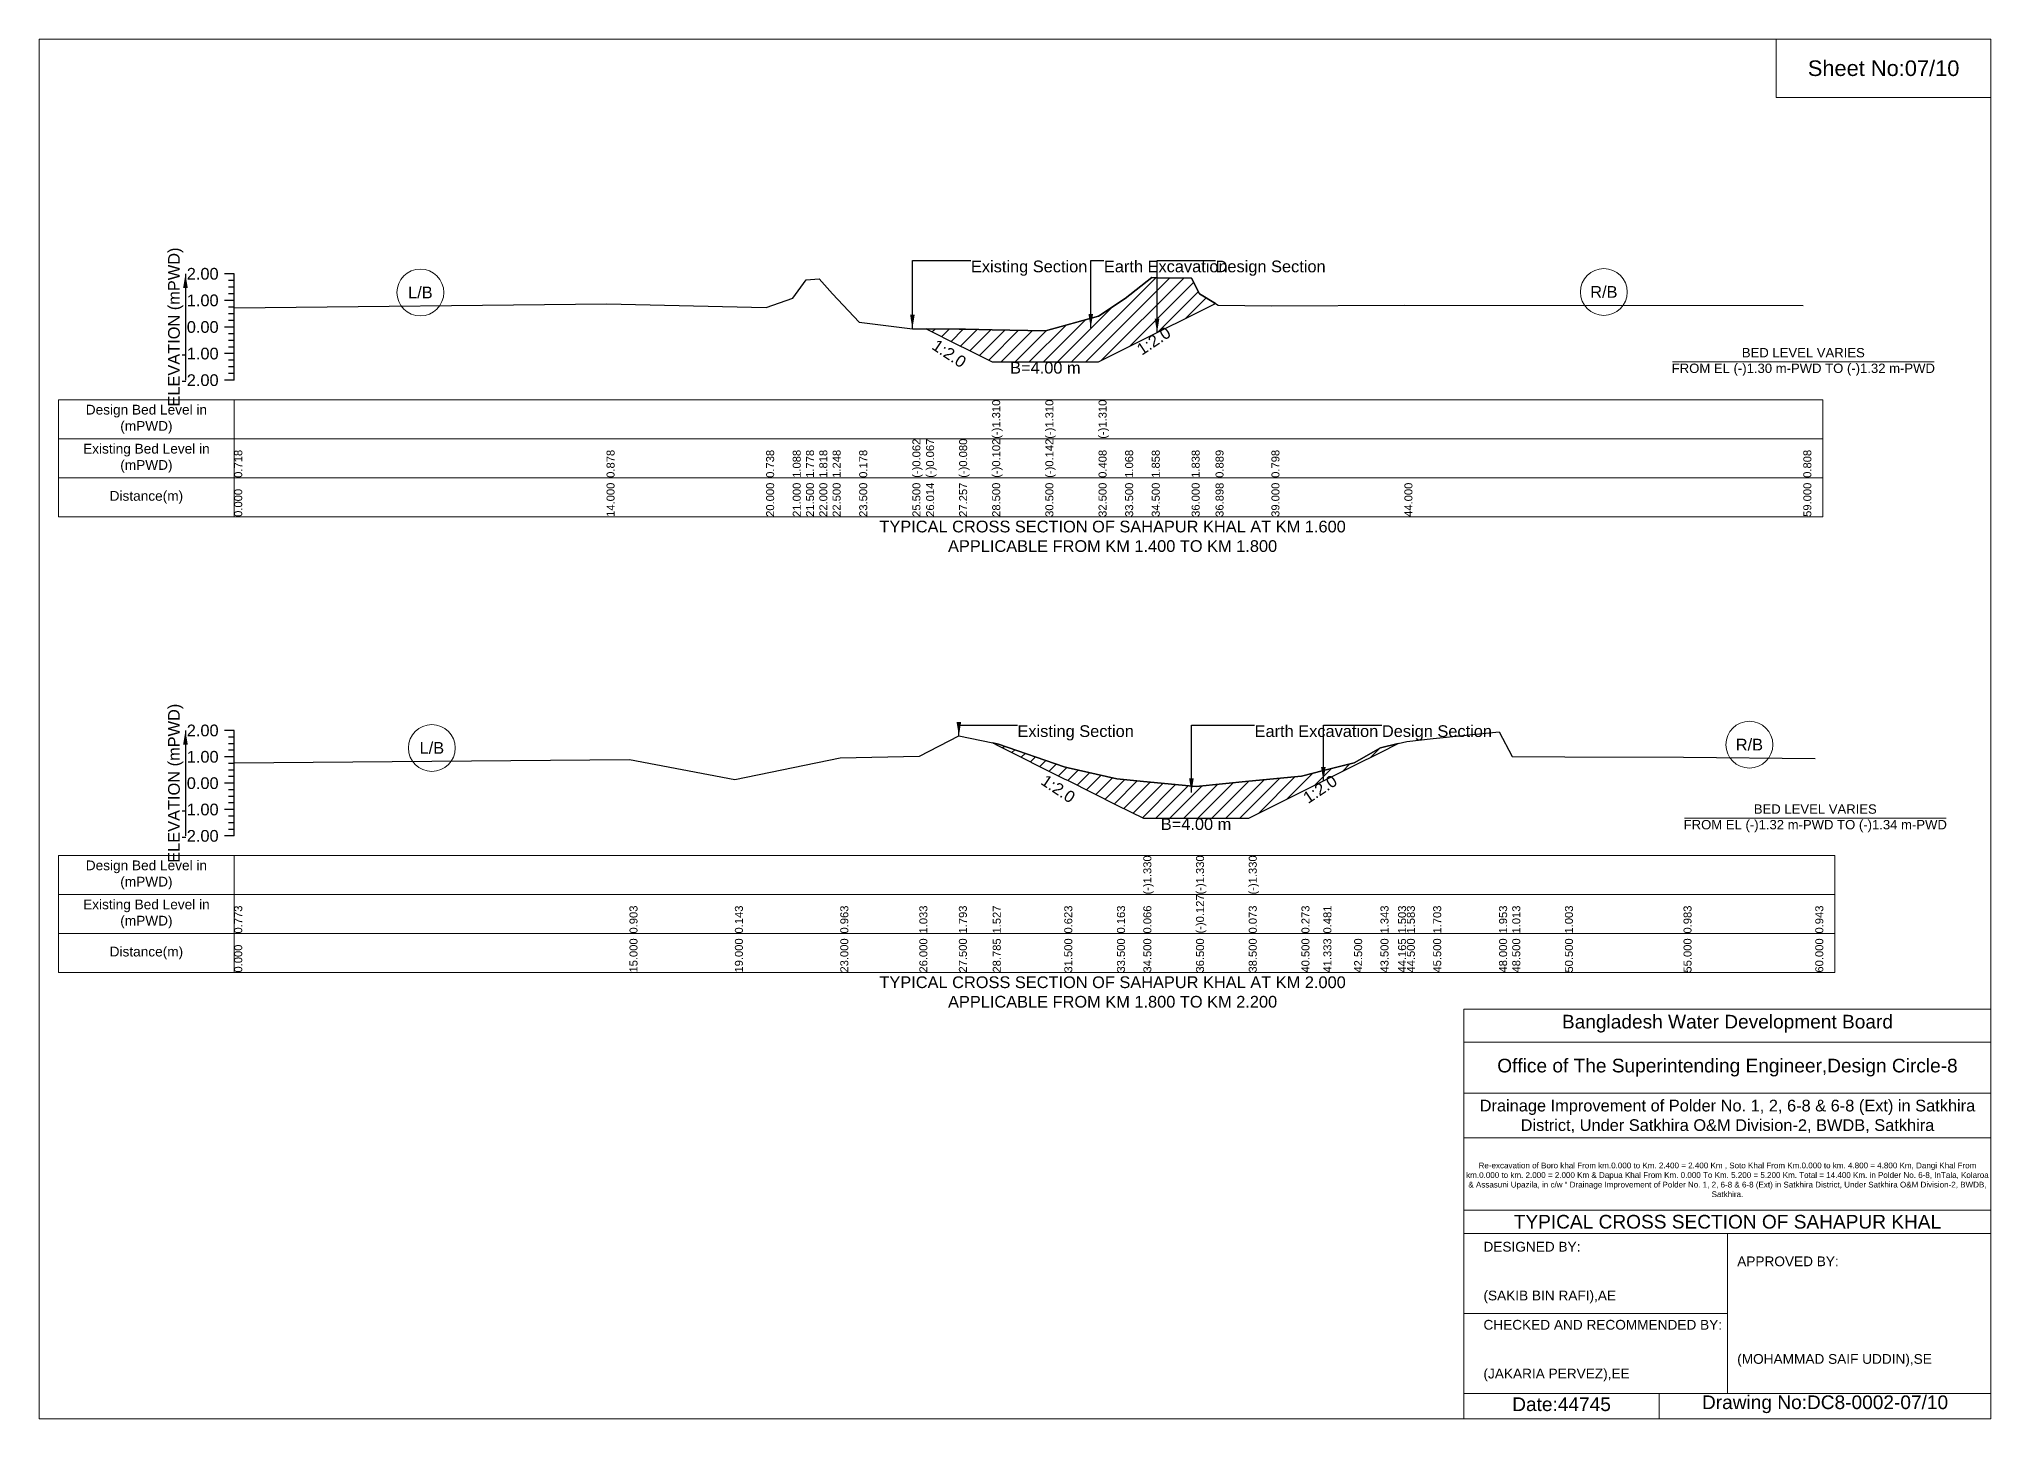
# Model space of a CAD drawing. Header units: inches. Extents: x 91000 to 208000, y -5656 to 20000.
# Drawn here: x 160000 to 168000, y 14344 to 20000 of the extents above; entities that cross this region are included whole.
import ezdxf

# ---------------------------------------------------------------- set-up
doc = ezdxf.new("R2010")
doc.units = ezdxf.units.IN
doc.header["$LTSCALE"] = 7
doc.header["$MEASUREMENT"] = 0
for name, color, linetype, lineweight in [('Cross section Data Border', 7, 'Continuous', 9), ('Cross Section Labels', 7, 'Continuous', 9), ('Existing_Bed_Level for Xsection', 7, 'Continuous', 25)]:
    doc.layers.add(name, color=color, linetype=linetype, lineweight=lineweight)
doc.styles.get("Standard").update_dxf_attribs({"font": 'arial.ttf'})
doc.dimstyles.get("Standard").update_dxf_attribs({"dimtxt": 0.18, "dimasz": 0.18, "dimexe": 0.18, "dimexo": 0.0625, "dimgap": 0.09, "dimtad": 0, "dimtih": 1, "dimtoh": 1, "dimdec": 4, "dimzin": 0, "dimdsep": 46, "dimtxsty": 'Standard', "dimcen": 0.09, "dimadec": 0, "dimazin": 0, "dimtfac": 1, "dimtdec": 4, "dimtofl": 0, "dimtmove": 0, "dimatfit": 3, "dimfxl": 1, "dimtolj": 1, "dimtzin": 0, "dimarcsym": 0})

msp = doc.modelspace()

# ---------------------------------------------------------------- hatches: boundary and pattern name
at = {"layer": 'Existing_Bed_Level for Xsection'}
h = msp.add_hatch(dxfattribs=at)
h.set_pattern_fill('ANSI31', color=256, scale=327, style=0)
h.paths.add_polyline_path([(163635.6, 18812.2), (163771, 18744.4), (163797.5, 18731.2), (163906.5, 18676.7), (164124.5, 18676.7), (164342.5, 18676.7), (164451.5, 18731.2), (164560.5, 18785.7), (164582.2, 18796.5), (164724, 18867.4), (164756.7, 18883.8), (164821.9, 18916.4), (164756.7, 18955.5), (164724, 19019.8), (164582.2, 19021.7), (164560.5, 19022), (164451.5, 18935.9), (164342.5, 18864), (164124.5, 18804), (163906.5, 18808.4), (163797.5, 18810.5), (163771, 18810.8)])
h = msp.add_hatch(dxfattribs=at)
h.set_pattern_fill('ANSI31', color=256, scale=324, style=0)
h.paths.add_polyline_path([(163908.8, 17114.7), (163932, 17103.1), (164202, 16968.1), (164217.4, 16960.4), (164418, 16860.1), (164526, 16806.1), (164742, 16806.1), (164958, 16806.1), (165174, 16914.1), (165263.9, 16959), (165390, 17022.1), (165498, 17076.1), (165569.9, 17112), (165498, 17094.8), (165390, 17033.2), (165263.9, 17001.7), (165174, 16979.2), (164958, 16957.6), (164742, 16936), (164526, 16956.9), (164418, 16967.3), (164217.4, 17013.5), (164202, 17017), (163932, 17109.9)])

# ---------------------------------------------------------------- linework, layer by layer
at = {"layer": 'Cross section Data Border'}
for points in [[(160080, 18521.5), (167311, 18521.5), (167311, 18041.5), (160080, 18041.5)], [(160080, 16653.7), (167360, 16653.7), (167360, 16173.7), (160080, 16173.7)]]:
    msp.add_lwpolyline(points, close=True, dxfattribs=at)
for points in [[(160800, 18521.5), (160800, 18041.5)], [(160080, 18361.5), (167311, 18361.5)], [(160080, 18201.5), (167311, 18201.5)], [(160800, 16653.7), (160800, 16173.7)], [(160080, 16493.7), (167360, 16493.7)], [(160080, 16333.7), (167360, 16333.7)]]:
    msp.add_lwpolyline(points, dxfattribs=at)
at = {"layer": 'Cross Section Labels'}
for points in [[(160000, 20000), (168000, 20000), (168000, 14344), (160000, 14344)], [(167120, 20000), (168000, 20000), (168000, 19760), (167120, 19760)]]:
    msp.add_lwpolyline(points, close=True, dxfattribs=at)
for points in [[(166695.2, 18676.7), (167766.8, 18676.7)], [(166744.2, 16806.1), (167815.8, 16806.1)], [(165840, 14344), (165840, 16024), (168000, 16024)], [(165840, 15888), (168000, 15888)], [(165840, 15680), (168000, 15680)], [(165840, 15496), (168000, 15496)], [(165840, 15200), (168000, 15200)], [(165840, 15104), (168000, 15104)], [(166920, 15104), (166920, 14448)], [(165840, 14776), (166920, 14776)], [(165840, 14448), (168000, 14448)], [(166640, 14448), (166640, 14344)]]:
    msp.add_lwpolyline(points, dxfattribs=at)
for centre in [(161563, 18961), (166413.5, 18963.1), (167010, 17107.7), (161610, 17094.2)]:
    msp.add_circle(centre, 96, dxfattribs=at)
at = {"layer": 'Existing_Bed_Level for Xsection'}
for points in [[(160800, 19037.5), (160760, 19037.5)], [(160800, 19010.2), (160776, 19010.2)], [(160800, 18983), (160776, 18983)], [(160800, 18601.5), (160800, 18710.5), (160800, 18819.5), (160800, 18928.5), (160800, 19037.5)], [(160800, 18897.7), (162326, 18915.2), (162980, 18899.9), (163089, 18938.1), (163143.5, 19013.3), (163198, 19017.6), (163252.5, 18955.5), (163361.5, 18838.9), (163579.5, 18812.7), (163635.6, 18812.2), (163771, 18810.8), (163797.5, 18810.5), (163906.5, 18808.4), (163906.5, 18808.4), (164124.5, 18804), (164124.5, 18804), (164342.5, 18864), (164342.5, 18864), (164451.5, 18935.9), (164560.5, 19022), (164582.2, 19021.7), (164724, 19019.8), (164756.7, 18955.5), (164821.9, 18916.4), (164833, 18909.7), (165051, 18906.5), (165596, 18909.7), (167231, 18907.5)], [(160800, 18928.5), (160760, 18928.5)], [(160800, 18955.7), (160776, 18955.7)], [(160800, 18901.2), (160776, 18901.2)], [(160800, 18819.5), (160760, 18819.5)], [(160800, 18874), (160776, 18874)], [(160800, 18846.7), (160776, 18846.7)], [(160800, 18792.2), (160776, 18792.2)], [(160800, 18765), (160776, 18765)], [(160800, 18737.7), (160776, 18737.7)], [(160800, 18710.5), (160760, 18710.5)], [(160800, 18683.2), (160776, 18683.2)], [(160800, 18656), (160776, 18656)], [(160800, 18601.5), (160760, 18601.5)], [(160800, 18628.7), (160776, 18628.7)], [(160800, 17165.7), (160760, 17165.7)], [(160800, 17138.7), (160776, 17138.7)], [(160800, 16733.7), (160800, 16841.7), (160800, 16949.7), (160800, 17057.7), (160800, 17165.7)], [(160800, 17033.2), (162420, 17047.2), (162852, 16965.2), (163284, 17053.7), (163608, 17061.3), (163770, 17143.4), (163908.8, 17114.7), (163932, 17109.9), (164202, 17017), (164217.4, 17013.5), (164418, 16967.3), (164526, 16956.9), (164526, 16956.9), (164742, 16936), (164742, 16936), (164958, 16957.6), (164958, 16957.6), (165174, 16979.2), (165263.9, 17001.7), (165390, 17033.2), (165498, 17094.8), (165569.9, 17112), (165606, 17120.7), (165714, 17133.6), (165984, 17160.6), (166038, 17059.1), (166254, 17058), (166740, 17055.9), (167280, 17051.6)], [(160800, 17057.7), (160760, 17057.7)], [(160800, 17111.7), (160776, 17111.7)], [(160800, 17084.7), (160776, 17084.7)], [(160800, 17030.7), (160776, 17030.7)], [(160800, 17003.7), (160776, 17003.7)], [(160800, 16976.7), (160776, 16976.7)], [(160800, 16949.7), (160760, 16949.7)], [(160800, 16922.7), (160776, 16922.7)], [(160800, 16895.7), (160776, 16895.7)], [(160800, 16841.7), (160760, 16841.7)], [(160800, 16868.7), (160776, 16868.7)], [(160800, 16814.7), (160776, 16814.7)], [(160800, 16733.7), (160760, 16733.7)], [(160800, 16787.7), (160776, 16787.7)], [(160800, 16760.7), (160776, 16760.7)]]:
    msp.add_lwpolyline(points, dxfattribs=at)
for points in [[(163635.6, 18812.2), (163635.6, 18812.2), (163771, 18744.4), (163797.5, 18731.2), (163906.5, 18676.7), (163906.5, 18676.7), (164124.5, 18676.7), (164124.5, 18676.7), (164342.5, 18676.7), (164342.5, 18676.7), (164451.5, 18731.2), (164560.5, 18785.7), (164582.2, 18796.5), (164724, 18867.4), (164756.7, 18883.8), (164821.9, 18916.4), (164821.9, 18916.4), (164821.9, 18916.4), (164756.7, 18955.5), (164724, 19019.8), (164582.2, 19021.7), (164560.5, 19022), (164451.5, 18935.9), (164342.5, 18864), (164342.5, 18864), (164124.5, 18804), (164124.5, 18804), (163906.5, 18808.4), (163906.5, 18808.4), (163797.5, 18810.5), (163771, 18810.8), (163635.6, 18812.2)], [(163908.8, 17114.7), (163932, 17103.1), (164202, 16968.1), (164217.4, 16960.4), (164418, 16860.1), (164526, 16806.1), (164526, 16806.1), (164742, 16806.1), (164742, 16806.1), (164958, 16806.1), (164958, 16806.1), (165174, 16914.1), (165263.9, 16959), (165390, 17022.1), (165498, 17076.1), (165569.9, 17112), (165569.9, 17112), (165569.9, 17112), (165498, 17094.8), (165390, 17033.2), (165263.9, 17001.7), (165174, 16979.2), (164958, 16957.6), (164958, 16957.6), (164742, 16936), (164742, 16936), (164526, 16956.9), (164526, 16956.9), (164418, 16967.3), (164217.4, 17013.5), (164202, 17017), (163932, 17109.9)]]:
    msp.add_lwpolyline(points, close=True, dxfattribs=at)

# ---------------------------------------------------------------- texts
at = {"layer": 'Cross section Data Border', "char_height": 40, "width": 640, "attachment_point": 5}
for s, insert in [('Design Bed Level in (mPWD)', (160440, 18441.5)), ('Existing Bed Level in (mPWD)', (160440, 18281.5)), ('Distance(m)', (160440, 18121.5)), ('Design Bed Level in (mPWD)', (160440, 16573.7)), ('Existing Bed Level in (mPWD)', (160440, 16413.7)), ('Distance(m)', (160440, 16253.7))]:
    msp.add_mtext(s, dxfattribs=dict(at, insert=insert))
at = {"layer": 'Cross Section Labels'}
for s, insert, char_height, attachment_point in [('Sheet No:07/10', (167560, 19880), 64, 5), ('Existing Section', (163819.5, 19092), 48, 1), ('Earth Excavation', (164364.5, 19092), 48, 1), ('Design Section', (164822.2, 19092), 48, 1), ('L/B', (161563, 18961), 48, 5), ('R/B', (166413.5, 18963.1), 48, 5), ('BED LEVEL VARIES ^JFROM EL (-)1.30 m-PWD TO (-)1.32 m-PWD', (167231, 18676.7), 38.4, 5), ('B=4.00 m', (164124.5, 18676.7), 48, 2), ('TYPICAL CROSS SECTION OF SAHAPUR KHAL AT KM 1.600^JAPPLICABLE FROM KM 1.400 TO KM 1.800', (164400, 17961.5), 48, 5), ('L/B', (161610, 17094.2), 48, 5), ('Existing Section', (164010, 17187.3), 48, 1), ('Earth Excavation', (164982, 17187.3), 48, 1), ('Design Section', (165503.9, 17187.3), 48, 1), ('R/B', (167010, 17107.7), 48, 5), ('B=4.00 m', (164742, 16806.1), 48, 2), ('BED LEVEL VARIES ^JFROM EL (-)1.32 m-PWD TO (-)1.34 m-PWD', (167280, 16806.1), 38.4, 5), ('TYPICAL CROSS SECTION OF SAHAPUR KHAL AT KM 2.000^JAPPLICABLE FROM KM 1.800 TO KM 2.200', (164400, 16093.7), 48, 5), ('Bangladesh Water Development Board', (166920, 15964), 56, 5), ('Office of The Superintending Engineer,Design Circle-8', (166920, 15784), 56, 5)]:
    msp.add_mtext(s, dxfattribs=dict(at, insert=insert, char_height=char_height, attachment_point=attachment_point))
at = {"layer": 'Cross Section Labels', "char_height": 48, "attachment_point": 2}
for insert, rotation in [((164555, 18782.9), 33.69007), ((163743.8, 18730.8), 326.30993), ((164190.4, 16946.9), 326.30993), ((165236.9, 16945.5), 33.69007)]:
    msp.add_mtext('1:2.0', dxfattribs=dict(at, insert=insert, rotation=rotation))
at = {"layer": 'Cross Section Labels'}
for s, insert, char_height, width, attachment_point in [('Drainage Improvement of Polder No. 1, 2, 6-8 & 6-8 (Ext) in Satkhira District, Under Satkhira O&M Division-2, BWDB, Satkhira', (166920, 15584), 48, 2240, 5), ('Re-excavation of Boro khal From km.0.000 to Km. 2.400 = 2.400 Km , Soto Khal From Km.0.000 to km. 4.800 = 4.800 Km, Dangi Khal From km.0.000 to km. 2.000 = 2.000 Km & Dapua Khal From Km. 0.000 To Km. 5.200 = 5.200 Km. Total = 14.400 Km. in Polder No. 6-8, InTala, Kolaroa & Assasuni Upazila, in c/w “ Drainage Improvement of Polder No. 1, 2, 6-8 & 6-8 (Ext) in Satkhira District, Under Satkhira O&M Division-2, BWDB, Satkhira.', (166920, 15324), 23.565, 2160, 5), ('TYPICAL CROSS SECTION OF SAHAPUR KHAL', (166920, 15152), 56, 2240, 5), ('DESIGNED BY:^J^J^J(SAKIB BIN RAFI),AE', (165920, 14944), 40, 1120, 4), ('APPROVED BY:^J^J^J^J^J^J(MOHAMMAD SAIF UDDIN),SE', (166960, 14784), 40, 1120, 4), ('CHECKED AND RECOMMENDED BY:^J^J^J(JAKARIA PERVEZ),EE', (165920, 14624), 40, 1120, 4), ('Date:44745', (166240, 14404), 56, 1120, 5), ('Drawing No:DC8-0002-07/10', (167320, 14404), 56, 1760, 5)]:
    msp.add_mtext(s, dxfattribs=dict(at, insert=insert, char_height=char_height, width=width, attachment_point=attachment_point))
at = {"layer": 'Existing_Bed_Level for Xsection', "rotation": 90}
for s, insert, char_height, attachment_point in [('ELEVATION (mPWD)', (160560, 18819.5), 48, 5), ('(-)1.310', (163906.5, 18361.5), 32.8, 1), ('(-)1.310', (164124.5, 18361.5), 32.8, 1), ('(-)1.310', (164342.5, 18361.5), 32.8, 1), ('(-)0.062', (163579.5, 18201.5), 32.8, 1), ('(-)0.067', (163635.6, 18201.5), 32.8, 1), ('(-)0.080', (163771, 18201.5), 32.8, 1), ('(-)0.102', (163906.5, 18201.5), 32.8, 1), ('(-)0.142', (164124.5, 18201.5), 32.8, 1), ('0.718', (160800, 18201.5), 32.8, 1), ('0.878', (162326, 18201.5), 32.8, 1), ('0.738', (162980, 18201.5), 32.8, 1), ('1.088', (163089, 18201.5), 32.8, 1), ('1.778', (163143.5, 18201.5), 32.8, 1), ('1.818', (163198, 18201.5), 32.8, 1), ('1.248', (163252.5, 18201.5), 32.8, 1), ('0.178', (163361.5, 18201.5), 32.8, 1), ('0.408', (164342.5, 18201.5), 32.8, 1), ('1.068', (164451.5, 18201.5), 32.8, 1), ('1.858', (164560.5, 18201.5), 32.8, 1), ('1.838', (164724, 18201.5), 32.8, 1), ('0.889', (164821.9, 18201.5), 32.8, 1), ('0.798', (165051, 18201.5), 32.8, 1), ('0.808', (167231, 18201.5), 32.8, 1), ('14.000', (162326, 18041.5), 32.8, 1), ('20.000', (162980, 18041.5), 32.8, 1), ('21.000', (163089, 18041.5), 32.8, 1), ('21.500', (163143.5, 18041.5), 32.8, 1), ('22.000', (163198, 18041.5), 32.8, 1), ('22.500', (163252.5, 18041.5), 32.8, 1), ('23.500', (163361.5, 18041.5), 32.8, 1), ('25.500', (163579.5, 18041.5), 32.8, 1), ('26.014', (163635.6, 18041.5), 32.8, 1), ('27.257', (163771, 18041.5), 32.8, 1), ('28.500', (163906.5, 18041.5), 32.8, 1), ('30.500', (164124.5, 18041.5), 32.8, 1), ('32.500', (164342.5, 18041.5), 32.8, 1), ('33.500', (164451.5, 18041.5), 32.8, 1), ('34.500', (164560.5, 18041.5), 32.8, 1), ('36.000', (164724, 18041.5), 32.8, 1), ('36.898', (164821.9, 18041.5), 32.8, 1), ('39.000', (165051, 18041.5), 32.8, 1), ('44.000', (165596, 18041.5), 32.8, 1), ('59.000', (167231, 18041.5), 32.8, 1), ('0.000', (160800, 18041.5), 32.8, 1), ('ELEVATION (mPWD)', (160560, 16949.7), 48, 5), ('(-)1.330', (164526, 16493.7), 32.8, 1), ('(-)1.330', (164742, 16493.7), 32.8, 1), ('(-)1.330', (164958, 16493.7), 32.8, 1), ('(-)0.127', (164742, 16333.7), 32.8, 1), ('0.773', (160800, 16333.7), 32.8, 1), ('0.903', (162420, 16333.7), 32.8, 1), ('0.143', (162852, 16333.7), 32.8, 1), ('0.963', (163284, 16333.7), 32.8, 1), ('1.033', (163608, 16333.7), 32.8, 1), ('1.793', (163770, 16333.7), 32.8, 1), ('1.527', (163908.8, 16333.7), 32.8, 1), ('0.623', (164202, 16333.7), 32.8, 1), ('0.163', (164418, 16333.7), 32.8, 1), ('0.066', (164526, 16333.7), 32.8, 1), ('0.073', (164958, 16333.7), 32.8, 1), ('0.273', (165174, 16333.7), 32.8, 1), ('0.481', (165263.9, 16333.7), 32.8, 1), ('1.343', (165498, 16333.7), 32.8, 1), ('1.503', (165569.9, 16333.7), 32.8, 1), ('1.583', (165606, 16333.7), 32.8, 1), ('1.703', (165714, 16333.7), 32.8, 1), ('1.953', (165984, 16333.7), 32.8, 1), ('1.013', (166038, 16333.7), 32.8, 1), ('1.003', (166254, 16333.7), 32.8, 1), ('0.983', (166740, 16333.7), 32.8, 1), ('0.943', (167280, 16333.7), 32.8, 1), ('0.000', (160800, 16173.7), 32.8, 1), ('15.000', (162420, 16173.7), 32.8, 1), ('19.000', (162852, 16173.7), 32.8, 1), ('23.000', (163284, 16173.7), 32.8, 1), ('26.000', (163608, 16173.7), 32.8, 1), ('27.500', (163770, 16173.7), 32.8, 1), ('28.785', (163908.8, 16173.7), 32.8, 1), ('31.500', (164202, 16173.7), 32.8, 1), ('33.500', (164418, 16173.7), 32.8, 1), ('34.500', (164526, 16173.7), 32.8, 1), ('36.500', (164742, 16173.7), 32.8, 1), ('38.500', (164958, 16173.7), 32.8, 1), ('40.500', (165174, 16173.7), 32.8, 1), ('41.333', (165263.9, 16173.7), 32.8, 1), ('42.500', (165390, 16173.7), 32.8, 1), ('43.500', (165498, 16173.7), 32.8, 1), ('44.165', (165569.9, 16173.7), 32.8, 1), ('44.500', (165606, 16173.7), 32.8, 1), ('45.500', (165714, 16173.7), 32.8, 1), ('48.000', (165984, 16173.7), 32.8, 1), ('48.500', (166038, 16173.7), 32.8, 1), ('50.500', (166254, 16173.7), 32.8, 1), ('55.000', (166740, 16173.7), 32.8, 1), ('60.000', (167280, 16173.7), 32.8, 1)]:
    msp.add_mtext(s, dxfattribs=dict(at, insert=insert, char_height=char_height, attachment_point=attachment_point))
at = {"layer": 'Existing_Bed_Level for Xsection', "char_height": 48, "attachment_point": 6}
for s, insert in [('2.00', (160736, 19037.5)), ('1.00', (160736, 18928.5)), ('0.00', (160736, 18819.5)), ('-1.00', (160736, 18710.5)), ('-2.00', (160736, 18601.5)), ('2.00', (160736, 17165.7)), ('1.00', (160736, 17057.7)), ('0.00', (160736, 16949.7)), ('-1.00', (160736, 16841.7)), ('-2.00', (160736, 16733.7))]:
    msp.add_mtext(s, dxfattribs=dict(at, insert=insert))

# ---------------------------------------------------------------- leaders
at = {"layer": 'Cross Section Labels', "annotation_type": 0, "has_hookline": 1, "hookline_direction": 0}
for points, text_width in [([(163579.5, 18812.7), (163579.5, 19092), (163819.4, 19092)], 467.2), ([(164310.5, 18816), (164310.5, 19092), (164364.4, 19092)], 497), ([(164582.2, 18796.5), (164582.2, 19092), (164822.1, 19092)], 441.2), ([(163770, 17143.4), (163770, 17187.3), (164009.9, 17187.3)], 467.2), ([(164723.1, 16912.3), (164723.1, 17187.3), (164981.9, 17187.3)], 497), ([(165263.9, 16959), (165263.9, 17187.3), (165503.8, 17187.3)], 441.2)]:
    msp.add_leader(points, dimstyle='Standard', override={"dimasz": 57.6}, dxfattribs=dict(at, text_width=text_width))
at = {"layer": 'Existing_Bed_Level for Xsection'}
for points in [[(160600, 19037.5), (160600, 18601.5)], [(160600, 17165.7), (160600, 16733.7)]]:
    msp.add_leader(points, dimstyle='Standard', override={"dimasz": 57.6}, dxfattribs=at)

doc.saveas('drawing.dxf')
